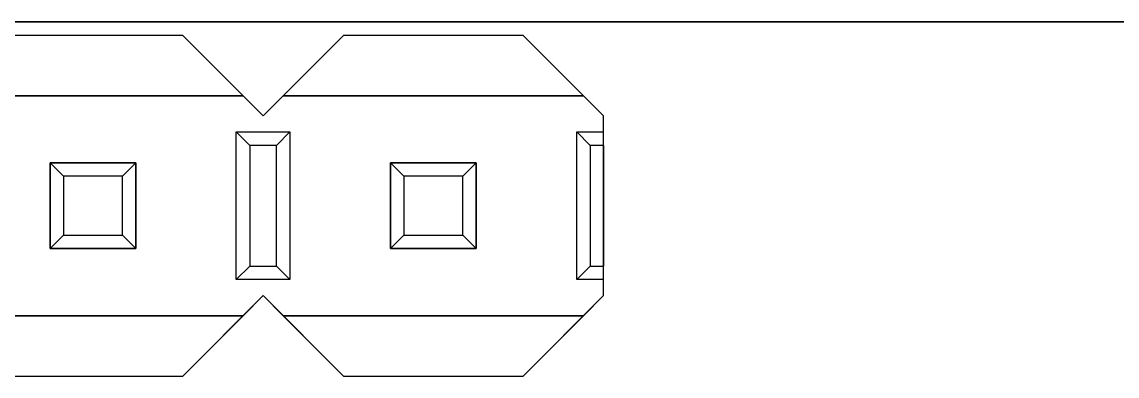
# Model space of a CAD drawing. Header units: millimetres. Extents: x -26.5 to 28.9, y -30 to 30.
# Drawn here: x 12.16 to 20.33, y 27.36 to 30 of the extents above; entities that cross this region are included whole.
import ezdxf

# ---------------------------------------------------------------- set-up
doc = ezdxf.new("R2010")
doc.units = ezdxf.units.MM
doc.layers.add('Feature', color=7, linetype='CONTINUOUS')

msp = doc.modelspace()

# ---------------------------------------------------------------- linework, layer by layer
at = {"layer": 'Feature'}
for p, q in [((-23.4975, 30, 1.6), (23.4975, 30, 1.6)), ((-23.4975, 30, 1.6), (23.4975, 30, 1.6)), ((23.4975, 30), (-23.4975, 30)), ((23.4975, 30), (-23.4975, 30)), ((13.36, 29.9, 1.6), (12.02, 29.9, 1.6)), ((13.36, 29.9, 1.6), (12.02, 29.9, 1.6)), ((13.36, 29.9, 4.1), (12.02, 29.9, 4.1)), ((13.36, 29.9, 4.1), (12.02, 29.9, 4.1)), ((13.81, 29.45, 1.6), (13.36, 29.9, 1.6)), ((13.36, 29.9, 1.6), (13.36, 29.9, 4.1)), ((13.81, 29.45, 1.6), (13.36, 29.9, 1.6)), ((13.36, 29.9, 1.6), (13.36, 29.9, 4.1)), ((13.96, 29.3, 4.1), (13.36, 29.9, 4.1)), ((13.96, 29.3, 4.1), (13.36, 29.9, 4.1)), ((14.56, 29.9, 4.1), (13.96, 29.3, 4.1)), ((14.56, 29.9, 4.1), (13.96, 29.3, 4.1)), ((14.56, 29.9, 1.6), (14.11, 29.45, 1.6)), ((14.56, 29.9, 1.6), (14.11, 29.45, 1.6)), ((15.9, 29.9, 1.6), (14.56, 29.9, 1.6)), ((15.9, 29.9, 1.6), (14.56, 29.9, 1.6)), ((14.56, 29.9, 1.6), (14.56, 29.9, 4.1)), ((15.9, 29.9, 4.1), (14.56, 29.9, 4.1)), ((14.56, 29.9, 1.6), (14.56, 29.9, 4.1)), ((15.9, 29.9, 4.1), (14.56, 29.9, 4.1)), ((16.35, 29.45, 1.6), (15.9, 29.9, 1.6)), ((15.9, 29.9, 1.6), (15.9, 29.9, 4.1)), ((16.35, 29.45, 1.6), (15.9, 29.9, 1.6)), ((15.9, 29.9, 1.6), (15.9, 29.9, 4.1)), ((16.5, 29.3, 4.1), (15.9, 29.9, 4.1)), ((16.5, 29.3, 4.1), (15.9, 29.9, 4.1)), ((13.81, 29.45, 1.6), (11.57, 29.45, 1.6)), ((13.81, 29.45, 1.6), (11.57, 29.45, 1.6)), ((11.57, 29.45, 2.3), (13.81, 29.45, 2.3)), ((11.57, 29.45, 2.3), (13.81, 29.45, 2.3)), ((13.81, 29.45, 2.3), (13.81, 29.45, 1.6)), ((13.96, 29.3, 2.3), (13.81, 29.45, 2.3)), ((13.81, 29.45, 2.3), (13.81, 29.45, 1.6)), ((13.96, 29.3, 2.3), (13.81, 29.45, 2.3)), ((14.11, 29.45, 2.3), (13.96, 29.3, 2.3)), ((14.11, 29.45, 2.3), (13.96, 29.3, 2.3)), ((16.35, 29.45, 1.6), (14.11, 29.45, 1.6)), ((16.35, 29.45, 1.6), (14.11, 29.45, 1.6)), ((14.11, 29.45, 2.3), (16.35, 29.45, 2.3)), ((14.11, 29.45, 1.6), (14.11, 29.45, 2.3)), ((14.11, 29.45, 1.6), (14.11, 29.45, 2.3)), ((14.11, 29.45, 2.3), (16.35, 29.45, 2.3)), ((16.35, 29.45, 2.3), (16.35, 29.45, 1.6)), ((16.5, 29.3, 2.3), (16.35, 29.45, 2.3)), ((16.35, 29.45, 2.3), (16.35, 29.45, 1.6)), ((16.5, 29.3, 2.3), (16.35, 29.45, 2.3)), ((13.96, 29.3, 4.1), (13.96, 29.3, 2.3)), ((13.96, 29.3, 4.1), (13.96, 29.3, 2.3)), ((16.5, 27.96, 2.3), (16.5, 29.3, 2.3)), ((16.5, 29.3, 2.3), (16.5, 29.3, 4.1)), ((16.5, 29.18, 4.1), (16.5, 29.3, 4.1)), ((16.5, 29.3, 2.3), (16.5, 29.3, 4.1)), ((16.5, 29.18, 4.1), (16.5, 29.3, 4.1)), ((16.5, 27.96, 2.3), (16.5, 29.3, 2.3)), ((13.76, 29.18, 4.1), (13.86, 29.08, 4)), ((13.76, 28.08, 4.1), (13.76, 29.18, 4.1)), ((13.76, 29.18, 4.1), (14.16, 29.18, 4.1)), ((13.76, 29.18, 4.1), (13.86, 29.08, 4)), ((13.76, 29.18, 4.1), (14.16, 29.18, 4.1)), ((13.76, 28.08, 4.1), (13.76, 29.18, 4.1)), ((14.16, 29.18, 4.1), (14.06, 29.08, 4)), ((14.16, 29.18, 4.1), (14.06, 29.08, 4)), ((14.16, 29.18, 4.1), (14.16, 28.08, 4.1)), ((14.16, 29.18, 4.1), (14.16, 28.08, 4.1)), ((16.3, 28.08, 4.1), (16.3, 29.18, 4.1)), ((16.3, 29.18, 4.1), (16.4, 29.08, 4)), ((16.3, 29.18, 4.1), (16.5, 29.18, 4.1)), ((16.3, 29.18, 4.1), (16.4, 29.08, 4)), ((16.3, 29.18, 4.1), (16.5, 29.18, 4.1)), ((16.3, 28.08, 4.1), (16.3, 29.18, 4.1)), ((16.5, 29.08, 4), (16.5, 29.18, 4.1)), ((16.5, 29.08, 4), (16.5, 29.18, 4.1)), ((14.06, 29.08, 4), (13.86, 29.08, 4)), ((13.86, 29.08, 4), (13.86, 28.18, 4)), ((13.86, 29.08, 4), (13.86, 28.18, 4)), ((14.06, 29.08, 4), (13.86, 29.08, 4)), ((14.06, 28.18, 4), (14.06, 29.08, 4)), ((14.06, 28.18, 4), (14.06, 29.08, 4)), ((16.5, 29.08, 4), (16.4, 29.08, 4)), ((16.4, 29.08, 4), (16.4, 28.18, 4)), ((16.4, 29.08, 4), (16.4, 28.18, 4)), ((16.5, 29.08, 4), (16.4, 29.08, 4)), ((16.5, 29.08, 4), (16.5, 28.18, 4)), ((16.5, 29.08, 4), (16.5, 28.18, 4)), ((13.01, 28.95, -1.12525), (12.37, 28.95, -1.12525)), ((12.47, 28.85, -1.4), (12.37, 28.95, -1.12525)), ((12.37, 28.95, -1.12525), (12.37, 28.31, -1.12525)), ((12.47, 28.85, -1.4), (12.37, 28.95, -1.12525)), ((13.01, 28.95, 9.92525), (12.37, 28.95, 9.92525)), ((12.37, 28.95, 9.92525), (12.47, 28.85, 10.2)), ((12.37, 28.95, 9.92525), (12.37, 28.31, 9.92525)), ((12.37, 28.95, 9.92525), (12.47, 28.85, 10.2)), ((13.01, 28.95, -1.12525), (12.37, 28.95, -1.12525)), ((12.37, 28.95, -1.12525), (12.37, 28.95, 2.3)), ((12.37, 28.95, 2.3), (13.01, 28.95, 2.3)), ((13.01, 28.95, 9.92525), (12.37, 28.95, 9.92525)), ((13.01, 28.95, 4.1), (12.37, 28.95, 4.1)), ((12.37, 28.95, 4.1), (12.37, 28.95, 9.92525)), ((12.37, 28.95, -1.12525), (12.37, 28.31, -1.12525)), ((12.37, 28.31, 2.3), (12.37, 28.95, 2.3)), ((12.37, 28.95, -1.12525), (12.37, 28.95, 2.3)), ((12.37, 28.95, 9.92525), (12.37, 28.31, 9.92525)), ((12.37, 28.95, 4.1), (12.37, 28.95, 9.92525)), ((12.37, 28.95, 4.1), (12.37, 28.31, 4.1)), ((13.01, 28.95, 4.1), (12.37, 28.95, 4.1)), ((12.37, 28.95, 4.1), (12.37, 28.31, 4.1)), ((12.37, 28.95, 2.3), (13.01, 28.95, 2.3)), ((12.37, 28.31, 2.3), (12.37, 28.95, 2.3)), ((12.91, 28.85, -1.4), (13.01, 28.95, -1.12525)), ((12.91, 28.85, -1.4), (13.01, 28.95, -1.12525)), ((13.01, 28.95, 9.92525), (12.91, 28.85, 10.2)), ((13.01, 28.95, 9.92525), (12.91, 28.85, 10.2)), ((13.01, 28.31, -1.12525), (13.01, 28.95, -1.12525)), ((13.01, 28.31, 9.92525), (13.01, 28.95, 9.92525)), ((13.01, 28.95, -1.12525), (13.01, 28.95, 2.3)), ((13.01, 28.95, 4.1), (13.01, 28.95, 9.92525)), ((13.01, 28.31, -1.12525), (13.01, 28.95, -1.12525)), ((13.01, 28.95, -1.12525), (13.01, 28.95, 2.3)), ((13.01, 28.95, 2.3), (13.01, 28.31, 2.3)), ((13.01, 28.31, 9.92525), (13.01, 28.95, 9.92525)), ((13.01, 28.31, 4.1), (13.01, 28.95, 4.1)), ((13.01, 28.95, 4.1), (13.01, 28.95, 9.92525)), ((13.01, 28.31, 4.1), (13.01, 28.95, 4.1)), ((13.01, 28.95, 2.3), (13.01, 28.31, 2.3)), ((15.55, 28.95, -1.12525), (14.91, 28.95, -1.12525)), ((15.01, 28.85, -1.4), (14.91, 28.95, -1.12525)), ((14.91, 28.95, -1.12525), (14.91, 28.31, -1.12525)), ((15.01, 28.85, -1.4), (14.91, 28.95, -1.12525)), ((15.55, 28.95, 9.92525), (14.91, 28.95, 9.92525)), ((14.91, 28.95, 9.92525), (15.01, 28.85, 10.2)), ((14.91, 28.95, 9.92525), (14.91, 28.31, 9.92525)), ((14.91, 28.95, 9.92525), (15.01, 28.85, 10.2)), ((15.55, 28.95, -1.12525), (14.91, 28.95, -1.12525)), ((14.91, 28.95, -1.12525), (14.91, 28.95, 2.3)), ((14.91, 28.95, 2.3), (15.55, 28.95, 2.3)), ((15.55, 28.95, 9.92525), (14.91, 28.95, 9.92525)), ((15.55, 28.95, 4.1), (14.91, 28.95, 4.1)), ((14.91, 28.95, 4.1), (14.91, 28.95, 9.92525)), ((14.91, 28.95, -1.12525), (14.91, 28.31, -1.12525)), ((14.91, 28.31, 2.3), (14.91, 28.95, 2.3)), ((14.91, 28.95, -1.12525), (14.91, 28.95, 2.3)), ((14.91, 28.95, 9.92525), (14.91, 28.31, 9.92525)), ((14.91, 28.95, 4.1), (14.91, 28.95, 9.92525)), ((14.91, 28.95, 4.1), (14.91, 28.31, 4.1)), ((15.55, 28.95, 4.1), (14.91, 28.95, 4.1)), ((14.91, 28.95, 4.1), (14.91, 28.31, 4.1)), ((14.91, 28.95, 2.3), (15.55, 28.95, 2.3)), ((14.91, 28.31, 2.3), (14.91, 28.95, 2.3)), ((15.45, 28.85, -1.4), (15.55, 28.95, -1.12525)), ((15.45, 28.85, -1.4), (15.55, 28.95, -1.12525)), ((15.55, 28.95, 9.92525), (15.45, 28.85, 10.2)), ((15.55, 28.95, 9.92525), (15.45, 28.85, 10.2)), ((15.55, 28.31, -1.12525), (15.55, 28.95, -1.12525)), ((15.55, 28.31, 9.92525), (15.55, 28.95, 9.92525)), ((15.55, 28.95, -1.12525), (15.55, 28.95, 2.3)), ((15.55, 28.95, 4.1), (15.55, 28.95, 9.92525)), ((15.55, 28.31, -1.12525), (15.55, 28.95, -1.12525)), ((15.55, 28.95, -1.12525), (15.55, 28.95, 2.3)), ((15.55, 28.95, 2.3), (15.55, 28.31, 2.3)), ((15.55, 28.31, 9.92525), (15.55, 28.95, 9.92525)), ((15.55, 28.31, 4.1), (15.55, 28.95, 4.1)), ((15.55, 28.95, 4.1), (15.55, 28.95, 9.92525)), ((15.55, 28.31, 4.1), (15.55, 28.95, 4.1)), ((15.55, 28.95, 2.3), (15.55, 28.31, 2.3)), ((12.91, 28.85, -1.4), (12.47, 28.85, -1.4)), ((12.47, 28.85, -1.4), (12.47, 28.41, -1.4)), ((12.91, 28.85, 10.2), (12.47, 28.85, 10.2)), ((12.47, 28.85, 10.2), (12.47, 28.41, 10.2)), ((12.47, 28.85, -1.4), (12.47, 28.41, -1.4)), ((12.91, 28.85, -1.4), (12.47, 28.85, -1.4)), ((12.47, 28.85, 10.2), (12.47, 28.41, 10.2)), ((12.91, 28.85, 10.2), (12.47, 28.85, 10.2)), ((12.91, 28.41, -1.4), (12.91, 28.85, -1.4)), ((12.91, 28.41, 10.2), (12.91, 28.85, 10.2)), ((12.91, 28.41, -1.4), (12.91, 28.85, -1.4)), ((12.91, 28.41, 10.2), (12.91, 28.85, 10.2)), ((15.45, 28.85, -1.4), (15.01, 28.85, -1.4)), ((15.01, 28.85, -1.4), (15.01, 28.41, -1.4)), ((15.45, 28.85, 10.2), (15.01, 28.85, 10.2)), ((15.01, 28.85, 10.2), (15.01, 28.41, 10.2)), ((15.01, 28.85, -1.4), (15.01, 28.41, -1.4)), ((15.45, 28.85, -1.4), (15.01, 28.85, -1.4)), ((15.01, 28.85, 10.2), (15.01, 28.41, 10.2)), ((15.45, 28.85, 10.2), (15.01, 28.85, 10.2)), ((15.45, 28.41, -1.4), (15.45, 28.85, -1.4)), ((15.45, 28.41, 10.2), (15.45, 28.85, 10.2)), ((15.45, 28.41, -1.4), (15.45, 28.85, -1.4)), ((15.45, 28.41, 10.2), (15.45, 28.85, 10.2)), ((12.47, 28.41, -1.4), (12.37, 28.31, -1.12525)), ((12.47, 28.41, -1.4), (12.37, 28.31, -1.12525)), ((12.37, 28.31, 9.92525), (12.47, 28.41, 10.2)), ((12.37, 28.31, 9.92525), (12.47, 28.41, 10.2)), ((12.47, 28.41, -1.4), (12.91, 28.41, -1.4)), ((12.47, 28.41, 10.2), (12.91, 28.41, 10.2)), ((12.47, 28.41, -1.4), (12.91, 28.41, -1.4)), ((12.47, 28.41, 10.2), (12.91, 28.41, 10.2)), ((12.91, 28.41, -1.4), (13.01, 28.31, -1.12525)), ((12.91, 28.41, -1.4), (13.01, 28.31, -1.12525)), ((13.01, 28.31, 9.92525), (12.91, 28.41, 10.2)), ((13.01, 28.31, 9.92525), (12.91, 28.41, 10.2)), ((15.01, 28.41, -1.4), (14.91, 28.31, -1.12525)), ((15.01, 28.41, -1.4), (14.91, 28.31, -1.12525)), ((14.91, 28.31, 9.92525), (15.01, 28.41, 10.2)), ((14.91, 28.31, 9.92525), (15.01, 28.41, 10.2)), ((15.01, 28.41, -1.4), (15.45, 28.41, -1.4)), ((15.01, 28.41, 10.2), (15.45, 28.41, 10.2)), ((15.01, 28.41, -1.4), (15.45, 28.41, -1.4)), ((15.01, 28.41, 10.2), (15.45, 28.41, 10.2)), ((15.45, 28.41, -1.4), (15.55, 28.31, -1.12525)), ((15.45, 28.41, -1.4), (15.55, 28.31, -1.12525)), ((15.55, 28.31, 9.92525), (15.45, 28.41, 10.2)), ((15.55, 28.31, 9.92525), (15.45, 28.41, 10.2)), ((12.37, 28.31, -1.12525), (13.01, 28.31, -1.12525)), ((12.37, 28.31, 9.92525), (13.01, 28.31, 9.92525)), ((12.37, 28.31, -1.12525), (12.37, 28.31, 2.3)), ((12.37, 28.31, 4.1), (12.37, 28.31, 9.92525)), ((12.37, 28.31, -1.12525), (13.01, 28.31, -1.12525)), ((13.01, 28.31, 2.3), (12.37, 28.31, 2.3)), ((12.37, 28.31, -1.12525), (12.37, 28.31, 2.3)), ((12.37, 28.31, 9.92525), (13.01, 28.31, 9.92525)), ((12.37, 28.31, 4.1), (12.37, 28.31, 9.92525)), ((12.37, 28.31, 4.1), (13.01, 28.31, 4.1)), ((12.37, 28.31, 4.1), (13.01, 28.31, 4.1)), ((13.01, 28.31, 2.3), (12.37, 28.31, 2.3)), ((13.01, 28.31, -1.12525), (13.01, 28.31, 2.3)), ((13.01, 28.31, 4.1), (13.01, 28.31, 9.92525)), ((13.01, 28.31, -1.12525), (13.01, 28.31, 2.3)), ((13.01, 28.31, 4.1), (13.01, 28.31, 9.92525)), ((14.91, 28.31, -1.12525), (15.55, 28.31, -1.12525)), ((14.91, 28.31, 9.92525), (15.55, 28.31, 9.92525)), ((14.91, 28.31, -1.12525), (14.91, 28.31, 2.3)), ((14.91, 28.31, 4.1), (14.91, 28.31, 9.92525)), ((14.91, 28.31, -1.12525), (15.55, 28.31, -1.12525)), ((15.55, 28.31, 2.3), (14.91, 28.31, 2.3)), ((14.91, 28.31, -1.12525), (14.91, 28.31, 2.3)), ((14.91, 28.31, 9.92525), (15.55, 28.31, 9.92525)), ((14.91, 28.31, 4.1), (14.91, 28.31, 9.92525)), ((14.91, 28.31, 4.1), (15.55, 28.31, 4.1)), ((14.91, 28.31, 4.1), (15.55, 28.31, 4.1)), ((15.55, 28.31, 2.3), (14.91, 28.31, 2.3)), ((15.55, 28.31, -1.12525), (15.55, 28.31, 2.3)), ((15.55, 28.31, 4.1), (15.55, 28.31, 9.92525)), ((15.55, 28.31, -1.12525), (15.55, 28.31, 2.3)), ((15.55, 28.31, 4.1), (15.55, 28.31, 9.92525)), ((13.86, 28.18, 4), (13.76, 28.08, 4.1)), ((13.86, 28.18, 4), (13.76, 28.08, 4.1)), ((13.86, 28.18, 4), (14.06, 28.18, 4)), ((13.86, 28.18, 4), (14.06, 28.18, 4)), ((14.16, 28.08, 4.1), (14.06, 28.18, 4)), ((14.16, 28.08, 4.1), (14.06, 28.18, 4)), ((16.3, 28.08, 4.1), (16.4, 28.18, 4)), ((16.3, 28.08, 4.1), (16.4, 28.18, 4)), ((16.4, 28.18, 4), (16.5, 28.18, 4)), ((16.4, 28.18, 4), (16.5, 28.18, 4)), ((16.5, 28.08, 4.1), (16.5, 28.18, 4)), ((16.5, 28.08, 4.1), (16.5, 28.18, 4)), ((14.16, 28.08, 4.1), (13.76, 28.08, 4.1)), ((14.16, 28.08, 4.1), (13.76, 28.08, 4.1)), ((16.5, 28.08, 4.1), (16.3, 28.08, 4.1)), ((16.5, 28.08, 4.1), (16.3, 28.08, 4.1)), ((16.5, 27.96, 4.1), (16.5, 28.08, 4.1)), ((16.5, 27.96, 4.1), (16.5, 28.08, 4.1)), ((13.36, 27.36, 4.1), (13.96, 27.96, 4.1)), ((13.36, 27.36, 4.1), (13.96, 27.96, 4.1)), ((13.81, 27.81, 2.3), (13.96, 27.96, 2.3)), ((13.81, 27.81, 2.3), (13.96, 27.96, 2.3)), ((13.96, 27.96, 2.3), (13.96, 27.96, 4.1)), ((13.96, 27.96, 4.1), (14.56, 27.36, 4.1)), ((13.96, 27.96, 2.3), (13.96, 27.96, 4.1)), ((13.96, 27.96, 2.3), (14.11, 27.81, 2.3)), ((13.96, 27.96, 4.1), (14.56, 27.36, 4.1)), ((13.96, 27.96, 2.3), (14.11, 27.81, 2.3)), ((15.9, 27.36, 4.1), (16.5, 27.96, 4.1)), ((15.9, 27.36, 4.1), (16.5, 27.96, 4.1)), ((16.35, 27.81, 2.3), (16.5, 27.96, 2.3)), ((16.35, 27.81, 2.3), (16.5, 27.96, 2.3)), ((16.5, 27.96, 2.3), (16.5, 27.96, 4.1)), ((16.5, 27.96, 2.3), (16.5, 27.96, 4.1)), ((11.57, 27.81, 1.6), (13.81, 27.81, 1.6)), ((13.81, 27.81, 2.3), (11.57, 27.81, 2.3)), ((11.57, 27.81, 1.6), (13.81, 27.81, 1.6)), ((13.81, 27.81, 2.3), (11.57, 27.81, 2.3)), ((13.36, 27.36, 1.6), (13.81, 27.81, 1.6)), ((13.36, 27.36, 1.6), (13.81, 27.81, 1.6)), ((13.81, 27.81, 1.6), (13.81, 27.81, 2.3)), ((13.81, 27.81, 1.6), (13.81, 27.81, 2.3)), ((14.11, 27.81, 1.6), (16.35, 27.81, 1.6)), ((14.11, 27.81, 1.6), (14.56, 27.36, 1.6)), ((14.11, 27.81, 2.3), (14.11, 27.81, 1.6)), ((14.11, 27.81, 1.6), (14.56, 27.36, 1.6)), ((14.11, 27.81, 1.6), (16.35, 27.81, 1.6)), ((14.11, 27.81, 2.3), (14.11, 27.81, 1.6)), ((16.35, 27.81, 2.3), (14.11, 27.81, 2.3)), ((16.35, 27.81, 2.3), (14.11, 27.81, 2.3)), ((15.9, 27.36, 1.6), (16.35, 27.81, 1.6)), ((15.9, 27.36, 1.6), (16.35, 27.81, 1.6)), ((16.35, 27.81, 1.6), (16.35, 27.81, 2.3)), ((16.35, 27.81, 1.6), (16.35, 27.81, 2.3)), ((12.02, 27.36, 1.6), (13.36, 27.36, 1.6)), ((12.02, 27.36, 1.6), (13.36, 27.36, 1.6)), ((12.02, 27.36, 4.1), (13.36, 27.36, 4.1)), ((12.02, 27.36, 4.1), (13.36, 27.36, 4.1)), ((13.36, 27.36, 1.6), (13.36, 27.36, 4.1)), ((13.36, 27.36, 1.6), (13.36, 27.36, 4.1)), ((14.56, 27.36, 1.6), (15.9, 27.36, 1.6)), ((14.56, 27.36, 1.6), (15.9, 27.36, 1.6)), ((14.56, 27.36, 4.1), (15.9, 27.36, 4.1)), ((14.56, 27.36, 1.6), (14.56, 27.36, 4.1)), ((14.56, 27.36, 1.6), (14.56, 27.36, 4.1)), ((14.56, 27.36, 4.1), (15.9, 27.36, 4.1)), ((15.9, 27.36, 1.6), (15.9, 27.36, 4.1)), ((15.9, 27.36, 1.6), (15.9, 27.36, 4.1))]:
    msp.add_line(p, q, dxfattribs=at)

doc.saveas('drawing.dxf')
